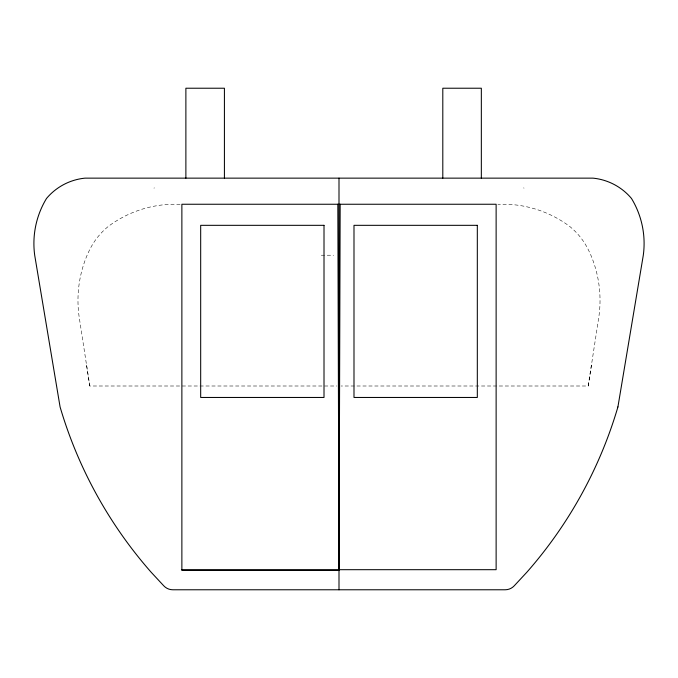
<?xml version="1.0" encoding="UTF-8"?>
<svg xmlns="http://www.w3.org/2000/svg" width="678" height="678" viewBox="0 0 678 678"><rect width="100%" height="100%" fill="white"/><g stroke="black" fill="none" stroke-linecap="round" stroke-linejoin="round"><path stroke-width="0.51" stroke-dasharray="3.39 2.54" d="M591.445 365.095L588.224 386.002L341.11 386.002M588.224 386.002L598.674 318.058A116.141 116.141 0 0 0 590.377 254.047L588.818 250.758A69.563 69.563 0 0 0 569.469 226.249A111.845 111.845 0 0 0 506.373 204.248L497.898 204.248M153.948 188.137L154.431 187.891M180.102 204.248L171.627 204.248A111.845 111.845 0 0 0 108.531 226.249A69.563 69.563 0 0 0 89.182 250.758L87.623 254.047A116.141 116.141 0 0 0 79.326 318.058L89.776 386.002L336.89 386.002M321.279 255.225L333.61 255.225M523.569 187.891L524.052 188.137M89.776 386.002L86.555 365.095"/><path stroke-width="1.02" d="M340.17 204.248L339 569.69L337.83 204.248M617.912 406.953L643.278 255.377A86.674 86.674 0 0 0 631.489 198.468A57.664 57.664 0 0 0 592.987 178.144L85.013 178.144A57.664 57.664 0 0 0 46.511 198.468A86.674 86.674 0 0 0 34.722 255.377L60.088 406.953A436.852 436.852 0 0 0 151.253 572.351L163.779 585.826A12.365 12.365 0 0 0 172.839 589.775L505.161 589.775A12.365 12.365 0 0 0 514.221 585.826L526.747 572.351A436.852 436.852 0 0 0 617.912 406.953L617.87 406.944M181.874 569.69L496.127 569.69L496.127 204.248L181.874 204.248L181.874 570.461L339 570.461M481.338 178.144L481.338 88.225L442.802 88.225L442.802 178.144M339 178.144L339 589.775M224.418 178.144L224.418 88.225L185.882 88.225L185.882 178.144M324.008 225.325L200.68 225.325L200.68 397.461L324.008 397.461L324.008 225.325M477.32 225.325L353.992 225.325L353.992 397.461L477.32 397.461L477.32 225.325"/></g></svg>
